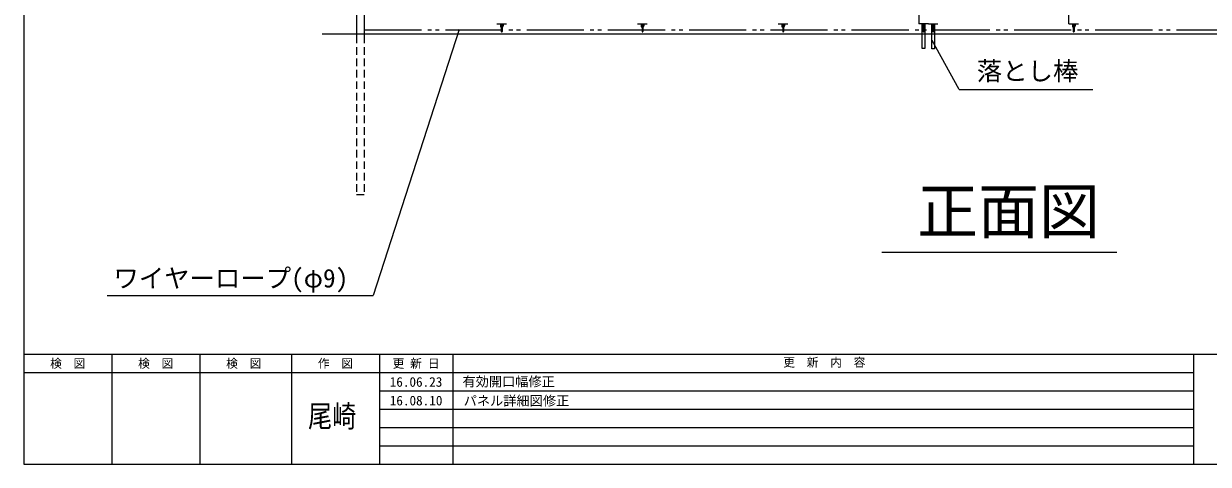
# Model space of a CAD drawing. Units: millimetres, scale not verified. Extents: x -9305 to 9305, y -6415 to 6415.
# Drawn here: x -9305 to -1837, y -6415 to -3639 of the extents above; entities that cross this region are included whole.
import ezdxf
from ezdxf.enums import TextEntityAlignment as Align

# ---------------------------------------------------------------- set-up
doc = ezdxf.new("R2010")
doc.units = ezdxf.units.MM
doc.header["$LTSCALE"] = 40
doc.linetypes.add('DASHED1', pattern=[1.8, 1.2, -0.6])
doc.linetypes.add('DOUBLE_CHAIN2', pattern=[12.8, 9, -1, 0.6, -0.6, 0.6, -1])
for name, color, linetype, lineweight in [('0-0_0', 7, 'Continuous', 9), ('0-5_CLG-81', 7, 'Continuous', 9), ('0-9_TEXT', 7, 'Continuous', 9), ('0-C_図面枠', 7, 'Continuous', 9)]:
    doc.layers.add(name, color=color, linetype=linetype, lineweight=lineweight)
doc.styles.add('ＭＳ ゴシック', font='')
doc.styles.get('ＭＳ ゴシック').set_extended_font_data('MS Gothic')

msp = doc.modelspace()

# ---------------------------------------------------------------- linework, layer by layer
at = {"layer": '0-0_0'}
msp.add_line((-9304.61, 6414.98), (-9304.61, -6414.98), dxfattribs=at)
at = {"layer": '0-5_CLG-81'}
for p, q in [((-7206.32, 720.26), (-7206.32, -3714.39)), ((-7157.72, 719.37), (-7157.72, -3714.39)), ((-3661.93, 580.53), (-3661.93, -3639.47)), ((-2715.93, -3639.46), (-2715.93, 580.54)), ((-6321.32, -3639.46), (-6261.33, -3639.46)), ((-6299.82, -3639.46), (-6299.82, -3652.96)), ((-6294.82, -3639.46), (-6294.82, -3652.96)), ((-6293.82, -3653.96), (-6293.82, -3688.96)), ((-6288.82, -3653.96), (-6288.82, -3688.96)), ((-6287.82, -3639.46), (-6287.82, -3652.96)), ((-6282.82, -3639.46), (-6282.82, -3652.96)), ((-5434.62, -3639.46), (-5374.63, -3639.46)), ((-5413.12, -3639.46), (-5413.12, -3652.96)), ((-5408.12, -3639.46), (-5408.12, -3652.96)), ((-5407.12, -3653.96), (-5407.12, -3688.96)), ((-5402.12, -3653.96), (-5402.12, -3688.96)), ((-5401.12, -3639.46), (-5401.12, -3652.96)), ((-5396.12, -3639.46), (-5396.12, -3652.96)), ((-4547.92, -3639.46), (-4487.93, -3639.46)), ((-4526.42, -3639.46), (-4526.42, -3652.96)), ((-4521.42, -3639.46), (-4521.42, -3652.96)), ((-4520.42, -3653.96), (-4520.42, -3688.96)), ((-4515.42, -3653.96), (-4515.42, -3688.96)), ((-4514.42, -3639.46), (-4514.42, -3652.96)), ((-4509.42, -3639.46), (-4509.42, -3652.96)), ((-3601.93, -3639.47), (-3661.93, -3639.47)), ((-3640.43, -3639.26), (-3640.43, -3652.76)), ((-3635.43, -3639.26), (-3635.43, -3652.76)), ((-3634.43, -3653.76), (-3634.43, -3688.76)), ((-3629.43, -3653.76), (-3629.43, -3688.76)), ((-3628.43, -3639.26), (-3628.43, -3652.76)), ((-3623.43, -3639.26), (-3623.43, -3652.76)), ((-3601.93, -3639.47), (-3541.93, -3639.47)), ((-3580.43, -3639.26), (-3580.43, -3652.76)), ((-3575.43, -3639.26), (-3575.43, -3652.76)), ((-3574.43, -3653.76), (-3574.43, -3688.76)), ((-3569.43, -3653.76), (-3569.43, -3688.76)), ((-3568.43, -3639.26), (-3568.43, -3652.76)), ((-2715.93, -3639.46), (-2655.94, -3639.46)), ((-2694.44, -3639.46), (-2694.44, -3652.96)), ((-2689.44, -3639.46), (-2689.44, -3652.96)), ((-2688.44, -3653.96), (-2688.44, -3688.96)), ((-2683.44, -3653.96), (-2683.44, -3688.96)), ((-2682.44, -3639.46), (-2682.44, -3652.96)), ((-2677.44, -3639.46), (-2677.44, -3652.96)), ((1376.12, -3704.44), (-7423.75, -3704.44))]:
    msp.add_line(p, q, dxfattribs=at)
at = {"layer": '0-5_CLG-81', "linetype": 'DASHED1'}
for p, q in [((-7206.32, -3714.39), (-7206.32, -4714.39)), ((-7157.72, -3714.39), (-7157.72, -4714.39)), ((-7206.32, -4714.39), (-7157.72, -4714.39))]:
    msp.add_line(p, q, dxfattribs=at)
at = {"layer": '0-5_CLG-81', "linetype": 'DOUBLE_CHAIN2'}
msp.add_line((-7157.7, -3677.86), (843.24, -3677.86), dxfattribs=at)
at = {"layer": '0-5_CLG-81'}
for points in [[(-3623.66, -3639.67), (-3623.66, -3795.87), (-3641.06, -3795.87), (-3641.06, -3639.67)], [(-3563.56, -3639.27), (-3563.56, -3796.57), (-3580.16, -3796.57), (-3580.16, -3639.27)]]:
    msp.add_lwpolyline(points, dxfattribs=at)
for centre, radius, start, end in [((-6291.32, -3652.96), 8.5, 180, 252.895), ((-6291.32, -3652.96), 3.5, 180, 224.415), ((-6291.32, -3653.96), 2.5, 0, 180), ((-6291.32, -3652.96), 8.5, 287.105, 0), ((-6291.32, -3652.96), 3.5, 315.585, 0), ((-5404.62, -3652.96), 8.5, 180, 252.895), ((-5404.62, -3652.96), 3.5, 180, 224.415), ((-5404.62, -3653.96), 2.5, 0, 180), ((-5404.62, -3652.96), 8.5, 287.105, 0), ((-5404.62, -3652.96), 3.5, 315.585, 0), ((-4517.92, -3652.96), 8.5, 180, 252.895), ((-4517.92, -3652.96), 3.5, 180, 224.415), ((-4517.92, -3653.96), 2.5, 0, 180), ((-4517.92, -3652.96), 8.5, 287.105, 0), ((-4517.92, -3652.96), 3.5, 315.585, 0), ((-3631.93, -3652.76), 8.5, 180, 252.895), ((-3631.93, -3652.76), 3.5, 180, 224.415), ((-3631.93, -3653.76), 2.5, 0, 180), ((-3631.93, -3652.76), 8.5, 287.105, 0), ((-3631.93, -3652.76), 3.5, 315.585, 0), ((-3571.93, -3652.76), 8.5, 180, 252.895), ((-3571.93, -3652.76), 3.5, 180, 224.415), ((-3571.93, -3653.76), 2.5, 0, 180), ((-3571.93, -3652.76), 8.5, 287.105, 0), ((-3571.93, -3652.76), 3.5, 315.585, 0), ((-2685.94, -3652.96), 8.5, 180, 252.895), ((-2685.94, -3652.96), 3.5, 180, 224.415), ((-2685.94, -3653.96), 2.5, 0, 180), ((-2685.94, -3652.96), 8.5, 287.105, 0), ((-2685.94, -3652.96), 3.5, 315.585, 0), ((-6291.32, -3688.96), 2.5, 180, 0), ((-5404.62, -3688.96), 2.5, 180, 0), ((-4517.92, -3688.96), 2.5, 180, 0), ((-3631.93, -3688.76), 2.5, 180, 0), ((-3571.93, -3688.76), 2.5, 180, 0), ((-2685.94, -3688.96), 2.5, 180, 0)]:
    msp.add_arc(centre, radius, start, end, dxfattribs=at)
at = {"layer": '0-9_TEXT'}
for p, q in [((-6558.69, -3675), (-7101.5, -5351.05)), ((-3407.19, -4053.58), (-3578.78, -3745.66)), ((-3407.19, -4053.58), (-2564.31, -4053.58)), ((-3895.47, -5078.63), (-2414.62, -5078.63)), ((-8779.24, -5351.05), (-7101.5, -5351.05))]:
    msp.add_line(p, q, dxfattribs=at)
at = {"layer": '0-C_図面枠'}
for p, q in [((-9304.61, -5721.47), (9304.61, -5721.47)), ((-8749.8, -5721.47), (-8749.8, -6414.98)), ((-8194.99, -5721.47), (-8194.99, -6414.98)), ((-7617.06, -5721.47), (-7617.06, -6414.98)), ((-7062.26, -5721.47), (-7062.26, -6414.98)), ((-6599.91, -5721.47), (-6599.91, -6414.98)), ((-1930.27, -5721.47), (-1930.27, -6414.98)), ((-9304.61, -5837.05), (-1930.27, -5837.05)), ((-7062.26, -5952.64), (-1930.27, -5952.64)), ((-7062.26, -6068.22), (-1930.27, -6068.22)), ((-7062.26, -6183.81), (-1930.27, -6183.81)), ((-7062.26, -6299.39), (-1930.27, -6299.39))]:
    msp.add_line(p, q, dxfattribs=at)
msp.add_lwpolyline([(-9304.61, -6414.98), (9304.61, -6414.98), (9304.61, 6414.98), (-9304.61, 6414.98)], dxfattribs=at)

# ---------------------------------------------------------------- texts
at = {"layer": '0-9_TEXT', "style": 'ＭＳ ゴシック'}
for s, height, p in [('落とし棒', 117.3, (-3296.45, -4031.12)), ('正面図', 281.5, (-3672.85, -5045.9)), ('ワイヤーロープ(φ9)', 117.3, (-8739.19, -5336.33))]:
    msp.add_text(s, height=height, dxfattribs=at).set_placement(p, align=Align.BOTTOM_LEFT)
at = {"layer": '0-C_図面枠', "style": 'ＭＳ ゴシック'}
for s, height, p in [('検\u3000図', 54.23, (-9138.16, -5823.64)), ('検\u3000図', 54.23, (-8583.36, -5823.64)), ('検\u3000図', 54.23, (-8028.55, -5823.64)), ('作\u3000図', 54.23, (-7450.62, -5823.64)), ('更 新 日', 54.23, (-6979.03, -5823.64)), ('更\u3000新\u3000内\u3000容', 54.23, (-4516.95, -5816.54)), ('16.06.23', 61, (-6997.48, -5944.76)), ('有効開口幅修正', 61, (-6538.94, -5942.5)), ('16.08.10', 61, (-6997.22, -6062.32)), ('パネル詳細図修正', 61, (-6531.24, -6063.54))]:
    msp.add_text(s, height=height, dxfattribs=at).set_placement(p, align=Align.BOTTOM_LEFT)
at = {"layer": '0-C_図面枠', "style": 'ＭＳ ゴシック', "width": 0.8}
msp.add_text('尾崎', height=139.4, dxfattribs=at).set_placement((-7512.51, -6223.1), align=Align.BOTTOM_LEFT)

doc.saveas('drawing.dxf')
